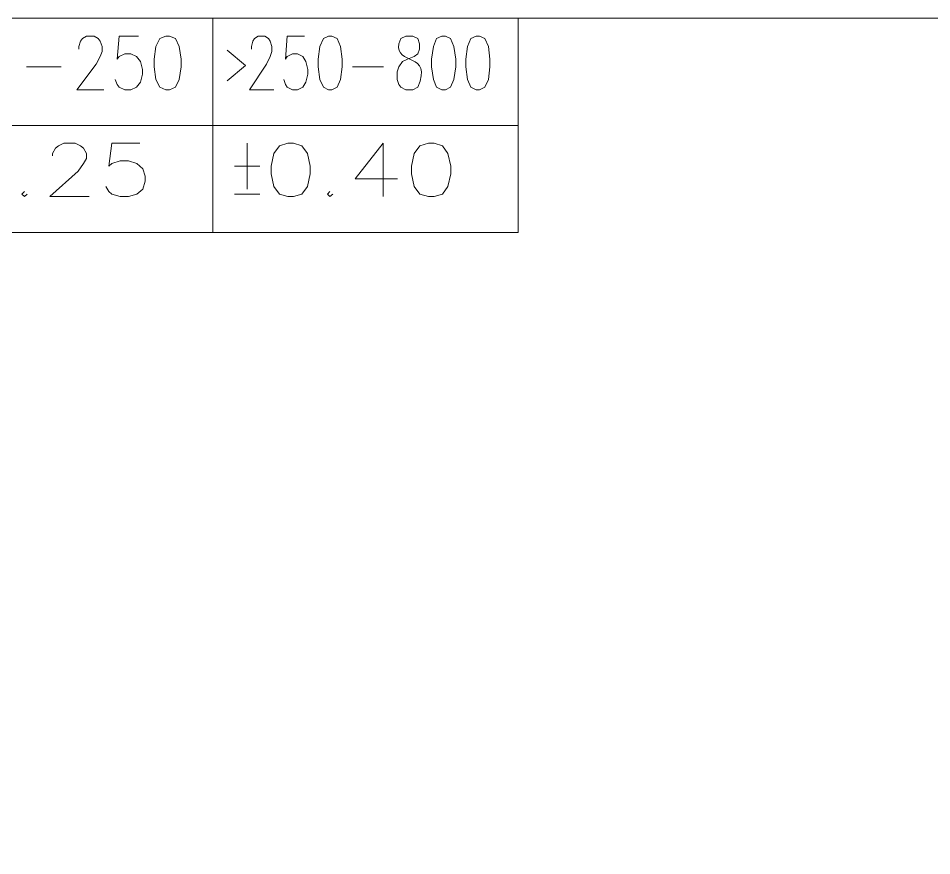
# Model space of a CAD drawing. Header units: centimetres. Extents: x -20.7 to 20.7, y -14.5 to 14.5.
# Drawn here: x -9.39 to -3.41, y 8.42 to 13.9 of the extents above; entities that cross this region are included whole.
import ezdxf

# ---------------------------------------------------------------- set-up
doc = ezdxf.new("R2010")
doc.units = ezdxf.units.CM
doc.header["$MEASUREMENT"] = 0
doc.layers.add('layer 1', color=7, linetype='Continuous')

msp = doc.modelspace()

# ---------------------------------------------------------------- linework, layer by layer
at = {"layer": 'layer 1', "lineweight": 9}
for points, knots in [([(19.88612, 13.89874), (19.88612, 13.89874), (-20.11465, 13.89874), (-20.11465, 13.89874), (-20.11465, 13.89874), (-20.11465, 13.89874), (-20.11465, -13.80208), (-20.11465, -13.80208)], [0, 0, 0, 0, 0.3333333, 0.3333333, 0.3333333, 0.3333333, 1, 1, 1, 1]), ([(-10.1134, 13.89874), (-10.1134, 13.89874), (-8.11315, 13.89874), (-8.11315, 13.89874), (-8.11315, 13.89874), (-8.11315, 13.89874), (-8.11315, 13.19812), (-8.11315, 13.19812), (-8.11315, 13.19812), (-8.11315, 13.19812), (-10.1134, 13.19812), (-10.1134, 13.19812)], [0, 0, 0, 0, 0.25, 0.25, 0.25, 0.25, 0.5, 0.5, 0.5, 0.5, 1, 1, 1, 1]), ([(-8.11315, 13.89874), (-8.11315, 13.89874), (-6.11502, 13.89874), (-6.11502, 13.89874), (-6.11502, 13.89874), (-6.11502, 13.89874), (-6.11502, 13.19812), (-6.11502, 13.19812), (-6.11502, 13.19812), (-6.11502, 13.19812), (-8.11315, 13.19812), (-8.11315, 13.19812)], [0, 0, 0, 0, 0.25, 0.25, 0.25, 0.25, 0.5, 0.5, 0.5, 0.5, 1, 1, 1, 1]), ([(-8.99157, 13.69766), (-8.99157, 13.69766), (-8.99157, 13.71459), (-8.99157, 13.71459), (-8.99157, 13.71459), (-8.99157, 13.71459), (-8.97887, 13.74846), (-8.97887, 13.74846), (-8.97887, 13.74846), (-8.97887, 13.74846), (-8.96617, 13.76539), (-8.96617, 13.76539), (-8.96617, 13.76539), (-8.96617, 13.76539), (-8.94077, 13.78232), (-8.94077, 13.78232), (-8.94077, 13.78232), (-8.94077, 13.78232), (-8.88997, 13.78232), (-8.88997, 13.78232), (-8.88997, 13.78232), (-8.88997, 13.78232), (-8.86457, 13.76539), (-8.86457, 13.76539), (-8.86457, 13.76539), (-8.86457, 13.76539), (-8.85187, 13.74846), (-8.85187, 13.74846), (-8.85187, 13.74846), (-8.85187, 13.74846), (-8.83917, 13.71459), (-8.83917, 13.71459), (-8.83917, 13.71459), (-8.83917, 13.71459), (-8.83917, 13.68072), (-8.83917, 13.68072), (-8.83917, 13.68072), (-8.83917, 13.68072), (-8.85187, 13.64897), (-8.85187, 13.64897), (-8.85187, 13.64897), (-8.85187, 13.64897), (-8.87727, 13.59817), (-8.87727, 13.59817), (-8.87727, 13.59817), (-8.87727, 13.59817), (-9.00427, 13.43096), (-9.00427, 13.43096), (-9.00427, 13.43096), (-9.00427, 13.43096), (-8.82647, 13.43096), (-8.82647, 13.43096)], [0, 0, 0, 0, 0.0714286, 0.0714286, 0.0714286, 0.0714286, 0.1428571, 0.1428571, 0.1428571, 0.1428571, 0.2142857, 0.2142857, 0.2142857, 0.2142857, 0.2857143, 0.2857143, 0.2857143, 0.2857143, 0.3571429, 0.3571429, 0.3571429, 0.3571429, 0.4285714, 0.4285714, 0.4285714, 0.4285714, 0.5, 0.5, 0.5, 0.5, 0.5714286, 0.5714286, 0.5714286, 0.5714286, 0.6428571, 0.6428571, 0.6428571, 0.6428571, 0.7142857, 0.7142857, 0.7142857, 0.7142857, 0.7857143, 0.7857143, 0.7857143, 0.7857143, 0.8571429, 0.8571429, 0.8571429, 0.8571429, 1, 1, 1, 1]), ([(-8.59998, 13.78232), (-8.59998, 13.78232), (-8.72698, 13.78232), (-8.72698, 13.78232), (-8.72698, 13.78232), (-8.72698, 13.78232), (-8.73968, 13.63204), (-8.73968, 13.63204), (-8.73968, 13.63204), (-8.73968, 13.63204), (-8.72698, 13.64897), (-8.72698, 13.64897), (-8.72698, 13.64897), (-8.72698, 13.64897), (-8.68888, 13.66591), (-8.68888, 13.66591), (-8.68888, 13.66591), (-8.68888, 13.66591), (-8.65078, 13.66591), (-8.65078, 13.66591), (-8.65078, 13.66591), (-8.65078, 13.66591), (-8.61268, 13.64897), (-8.61268, 13.64897), (-8.61268, 13.64897), (-8.61268, 13.64897), (-8.58728, 13.61511), (-8.58728, 13.61511), (-8.58728, 13.61511), (-8.58728, 13.61511), (-8.57458, 13.56431), (-8.57458, 13.56431), (-8.57458, 13.56431), (-8.57458, 13.56431), (-8.57458, 13.53256), (-8.57458, 13.53256), (-8.57458, 13.53256), (-8.57458, 13.53256), (-8.58728, 13.48176), (-8.58728, 13.48176), (-8.58728, 13.48176), (-8.58728, 13.48176), (-8.61268, 13.44789), (-8.61268, 13.44789), (-8.61268, 13.44789), (-8.61268, 13.44789), (-8.65078, 13.43096), (-8.65078, 13.43096), (-8.65078, 13.43096), (-8.65078, 13.43096), (-8.68888, 13.43096), (-8.68888, 13.43096), (-8.68888, 13.43096), (-8.68888, 13.43096), (-8.72698, 13.44789), (-8.72698, 13.44789), (-8.72698, 13.44789), (-8.72698, 13.44789), (-8.73968, 13.46482), (-8.73968, 13.46482), (-8.73968, 13.46482), (-8.73968, 13.46482), (-8.75238, 13.49869), (-8.75238, 13.49869)], [0, 0, 0, 0, 0.0588235, 0.0588235, 0.0588235, 0.0588235, 0.1176471, 0.1176471, 0.1176471, 0.1176471, 0.1764706, 0.1764706, 0.1764706, 0.1764706, 0.2352941, 0.2352941, 0.2352941, 0.2352941, 0.2941176, 0.2941176, 0.2941176, 0.2941176, 0.3529412, 0.3529412, 0.3529412, 0.3529412, 0.4117647, 0.4117647, 0.4117647, 0.4117647, 0.4705882, 0.4705882, 0.4705882, 0.4705882, 0.5294118, 0.5294118, 0.5294118, 0.5294118, 0.5882353, 0.5882353, 0.5882353, 0.5882353, 0.6470588, 0.6470588, 0.6470588, 0.6470588, 0.7058824, 0.7058824, 0.7058824, 0.7058824, 0.7647059, 0.7647059, 0.7647059, 0.7647059, 0.8235294, 0.8235294, 0.8235294, 0.8235294, 0.8823529, 0.8823529, 0.8823529, 0.8823529, 1, 1, 1, 1]), ([(-8.42218, 13.78232), (-8.42218, 13.78232), (-8.46028, 13.76539), (-8.46028, 13.76539), (-8.46028, 13.76539), (-8.46028, 13.76539), (-8.48568, 13.71459), (-8.48568, 13.71459), (-8.48568, 13.71459), (-8.48568, 13.71459), (-8.49838, 13.63204), (-8.49838, 13.63204), (-8.49838, 13.63204), (-8.49838, 13.63204), (-8.49838, 13.58124), (-8.49838, 13.58124), (-8.49838, 13.58124), (-8.49838, 13.58124), (-8.48568, 13.49869), (-8.48568, 13.49869), (-8.48568, 13.49869), (-8.48568, 13.49869), (-8.46028, 13.44789), (-8.46028, 13.44789), (-8.46028, 13.44789), (-8.46028, 13.44789), (-8.42218, 13.43096), (-8.42218, 13.43096), (-8.42218, 13.43096), (-8.42218, 13.43096), (-8.39678, 13.43096), (-8.39678, 13.43096), (-8.39678, 13.43096), (-8.39678, 13.43096), (-8.35868, 13.44789), (-8.35868, 13.44789), (-8.35868, 13.44789), (-8.35868, 13.44789), (-8.33328, 13.49869), (-8.33328, 13.49869), (-8.33328, 13.49869), (-8.33328, 13.49869), (-8.32058, 13.58124), (-8.32058, 13.58124), (-8.32058, 13.58124), (-8.32058, 13.58124), (-8.32058, 13.63204), (-8.32058, 13.63204), (-8.32058, 13.63204), (-8.32058, 13.63204), (-8.33328, 13.71459), (-8.33328, 13.71459), (-8.33328, 13.71459), (-8.33328, 13.71459), (-8.35868, 13.76539), (-8.35868, 13.76539), (-8.35868, 13.76539), (-8.35868, 13.76539), (-8.39678, 13.78232), (-8.39678, 13.78232), (-8.39678, 13.78232), (-8.39678, 13.78232), (-8.42218, 13.78232), (-8.42218, 13.78232)], [0, 0, 0, 0, 0.0588235, 0.0588235, 0.0588235, 0.0588235, 0.1176471, 0.1176471, 0.1176471, 0.1176471, 0.1764706, 0.1764706, 0.1764706, 0.1764706, 0.2352941, 0.2352941, 0.2352941, 0.2352941, 0.2941176, 0.2941176, 0.2941176, 0.2941176, 0.3529412, 0.3529412, 0.3529412, 0.3529412, 0.4117647, 0.4117647, 0.4117647, 0.4117647, 0.4705882, 0.4705882, 0.4705882, 0.4705882, 0.5294118, 0.5294118, 0.5294118, 0.5294118, 0.5882353, 0.5882353, 0.5882353, 0.5882353, 0.6470588, 0.6470588, 0.6470588, 0.6470588, 0.7058824, 0.7058824, 0.7058824, 0.7058824, 0.7647059, 0.7647059, 0.7647059, 0.7647059, 0.8235294, 0.8235294, 0.8235294, 0.8235294, 0.8823529, 0.8823529, 0.8823529, 0.8823529, 1, 1, 1, 1]), ([(-7.86127, 13.69766), (-7.86127, 13.69766), (-7.86127, 13.71459), (-7.86127, 13.71459), (-7.86127, 13.71459), (-7.86127, 13.71459), (-7.85068, 13.74846), (-7.85068, 13.74846), (-7.85068, 13.74846), (-7.85068, 13.74846), (-7.8401, 13.76539), (-7.8401, 13.76539), (-7.8401, 13.76539), (-7.8401, 13.76539), (-7.81682, 13.78232), (-7.81682, 13.78232), (-7.81682, 13.78232), (-7.81682, 13.78232), (-7.77237, 13.78232), (-7.77237, 13.78232), (-7.77237, 13.78232), (-7.77237, 13.78232), (-7.74908, 13.76539), (-7.74908, 13.76539), (-7.74908, 13.76539), (-7.74908, 13.76539), (-7.7385, 13.74846), (-7.7385, 13.74846), (-7.7385, 13.74846), (-7.7385, 13.74846), (-7.72792, 13.71459), (-7.72792, 13.71459), (-7.72792, 13.71459), (-7.72792, 13.71459), (-7.72792, 13.68072), (-7.72792, 13.68072), (-7.72792, 13.68072), (-7.72792, 13.68072), (-7.7385, 13.64897), (-7.7385, 13.64897), (-7.7385, 13.64897), (-7.7385, 13.64897), (-7.76178, 13.59817), (-7.76178, 13.59817), (-7.76178, 13.59817), (-7.76178, 13.59817), (-7.87397, 13.43096), (-7.87397, 13.43096), (-7.87397, 13.43096), (-7.87397, 13.43096), (-7.71522, 13.43096), (-7.71522, 13.43096)], [0, 0, 0, 0, 0.0714286, 0.0714286, 0.0714286, 0.0714286, 0.1428571, 0.1428571, 0.1428571, 0.1428571, 0.2142857, 0.2142857, 0.2142857, 0.2142857, 0.2857143, 0.2857143, 0.2857143, 0.2857143, 0.3571429, 0.3571429, 0.3571429, 0.3571429, 0.4285714, 0.4285714, 0.4285714, 0.4285714, 0.5, 0.5, 0.5, 0.5, 0.5714286, 0.5714286, 0.5714286, 0.5714286, 0.6428571, 0.6428571, 0.6428571, 0.6428571, 0.7142857, 0.7142857, 0.7142857, 0.7142857, 0.7857143, 0.7857143, 0.7857143, 0.7857143, 0.8571429, 0.8571429, 0.8571429, 0.8571429, 1, 1, 1, 1]), ([(-7.51413, 13.78232), (-7.51413, 13.78232), (-7.62632, 13.78232), (-7.62632, 13.78232), (-7.62632, 13.78232), (-7.62632, 13.78232), (-7.6369, 13.63204), (-7.6369, 13.63204), (-7.6369, 13.63204), (-7.6369, 13.63204), (-7.62632, 13.64897), (-7.62632, 13.64897), (-7.62632, 13.64897), (-7.62632, 13.64897), (-7.59245, 13.66591), (-7.59245, 13.66591), (-7.59245, 13.66591), (-7.59245, 13.66591), (-7.55858, 13.66591), (-7.55858, 13.66591), (-7.55858, 13.66591), (-7.55858, 13.66591), (-7.52472, 13.64897), (-7.52472, 13.64897), (-7.52472, 13.64897), (-7.52472, 13.64897), (-7.50355, 13.61511), (-7.50355, 13.61511), (-7.50355, 13.61511), (-7.50355, 13.61511), (-7.49085, 13.56431), (-7.49085, 13.56431), (-7.49085, 13.56431), (-7.49085, 13.56431), (-7.49085, 13.53256), (-7.49085, 13.53256), (-7.49085, 13.53256), (-7.49085, 13.53256), (-7.50355, 13.48176), (-7.50355, 13.48176), (-7.50355, 13.48176), (-7.50355, 13.48176), (-7.52472, 13.44789), (-7.52472, 13.44789), (-7.52472, 13.44789), (-7.52472, 13.44789), (-7.55858, 13.43096), (-7.55858, 13.43096), (-7.55858, 13.43096), (-7.55858, 13.43096), (-7.59245, 13.43096), (-7.59245, 13.43096), (-7.59245, 13.43096), (-7.59245, 13.43096), (-7.62632, 13.44789), (-7.62632, 13.44789), (-7.62632, 13.44789), (-7.62632, 13.44789), (-7.6369, 13.46482), (-7.6369, 13.46482), (-7.6369, 13.46482), (-7.6369, 13.46482), (-7.6496, 13.49869), (-7.6496, 13.49869)], [0, 0, 0, 0, 0.0588235, 0.0588235, 0.0588235, 0.0588235, 0.1176471, 0.1176471, 0.1176471, 0.1176471, 0.1764706, 0.1764706, 0.1764706, 0.1764706, 0.2352941, 0.2352941, 0.2352941, 0.2352941, 0.2941176, 0.2941176, 0.2941176, 0.2941176, 0.3529412, 0.3529412, 0.3529412, 0.3529412, 0.4117647, 0.4117647, 0.4117647, 0.4117647, 0.4705882, 0.4705882, 0.4705882, 0.4705882, 0.5294118, 0.5294118, 0.5294118, 0.5294118, 0.5882353, 0.5882353, 0.5882353, 0.5882353, 0.6470588, 0.6470588, 0.6470588, 0.6470588, 0.7058824, 0.7058824, 0.7058824, 0.7058824, 0.7647059, 0.7647059, 0.7647059, 0.7647059, 0.8235294, 0.8235294, 0.8235294, 0.8235294, 0.8823529, 0.8823529, 0.8823529, 0.8823529, 1, 1, 1, 1]), ([(-7.35538, 13.78232), (-7.35538, 13.78232), (-7.38925, 13.76539), (-7.38925, 13.76539), (-7.38925, 13.76539), (-7.38925, 13.76539), (-7.41253, 13.71459), (-7.41253, 13.71459), (-7.41253, 13.71459), (-7.41253, 13.71459), (-7.42312, 13.63204), (-7.42312, 13.63204), (-7.42312, 13.63204), (-7.42312, 13.63204), (-7.42312, 13.58124), (-7.42312, 13.58124), (-7.42312, 13.58124), (-7.42312, 13.58124), (-7.41253, 13.49869), (-7.41253, 13.49869), (-7.41253, 13.49869), (-7.41253, 13.49869), (-7.38925, 13.44789), (-7.38925, 13.44789), (-7.38925, 13.44789), (-7.38925, 13.44789), (-7.35538, 13.43096), (-7.35538, 13.43096), (-7.35538, 13.43096), (-7.35538, 13.43096), (-7.33422, 13.43096), (-7.33422, 13.43096), (-7.33422, 13.43096), (-7.33422, 13.43096), (-7.30035, 13.44789), (-7.30035, 13.44789), (-7.30035, 13.44789), (-7.30035, 13.44789), (-7.27707, 13.49869), (-7.27707, 13.49869), (-7.27707, 13.49869), (-7.27707, 13.49869), (-7.26648, 13.58124), (-7.26648, 13.58124), (-7.26648, 13.58124), (-7.26648, 13.58124), (-7.26648, 13.63204), (-7.26648, 13.63204), (-7.26648, 13.63204), (-7.26648, 13.63204), (-7.27707, 13.71459), (-7.27707, 13.71459), (-7.27707, 13.71459), (-7.27707, 13.71459), (-7.30035, 13.76539), (-7.30035, 13.76539), (-7.30035, 13.76539), (-7.30035, 13.76539), (-7.33422, 13.78232), (-7.33422, 13.78232), (-7.33422, 13.78232), (-7.33422, 13.78232), (-7.35538, 13.78232), (-7.35538, 13.78232)], [0, 0, 0, 0, 0.0588235, 0.0588235, 0.0588235, 0.0588235, 0.1176471, 0.1176471, 0.1176471, 0.1176471, 0.1764706, 0.1764706, 0.1764706, 0.1764706, 0.2352941, 0.2352941, 0.2352941, 0.2352941, 0.2941176, 0.2941176, 0.2941176, 0.2941176, 0.3529412, 0.3529412, 0.3529412, 0.3529412, 0.4117647, 0.4117647, 0.4117647, 0.4117647, 0.4705882, 0.4705882, 0.4705882, 0.4705882, 0.5294118, 0.5294118, 0.5294118, 0.5294118, 0.5882353, 0.5882353, 0.5882353, 0.5882353, 0.6470588, 0.6470588, 0.6470588, 0.6470588, 0.7058824, 0.7058824, 0.7058824, 0.7058824, 0.7647059, 0.7647059, 0.7647059, 0.7647059, 0.8235294, 0.8235294, 0.8235294, 0.8235294, 0.8823529, 0.8823529, 0.8823529, 0.8823529, 1, 1, 1, 1]), ([(-6.8495, 13.78232), (-6.8495, 13.78232), (-6.88337, 13.76539), (-6.88337, 13.76539), (-6.88337, 13.76539), (-6.88337, 13.76539), (-6.89607, 13.73152), (-6.89607, 13.73152), (-6.89607, 13.73152), (-6.92111, 13.58667), (-6.67082, 13.68256), (-6.77118, 13.44789), (-6.77118, 13.44789), (-6.77118, 13.44789), (-6.80505, 13.43096), (-6.80505, 13.43096), (-6.80505, 13.43096), (-6.80505, 13.43096), (-6.8495, 13.43096), (-6.8495, 13.43096), (-6.8495, 13.43096), (-6.8495, 13.43096), (-6.88337, 13.44789), (-6.88337, 13.44789), (-6.88337, 13.44789), (-6.88337, 13.44789), (-6.89607, 13.46482), (-6.89607, 13.46482), (-6.89607, 13.46482), (-6.89607, 13.46482), (-6.90665, 13.49869), (-6.90665, 13.49869), (-6.90665, 13.49869), (-6.90665, 13.49869), (-6.90665, 13.54737), (-6.90665, 13.54737), (-6.90665, 13.54737), (-6.90665, 13.54737), (-6.89607, 13.58124), (-6.89607, 13.58124), (-6.89607, 13.58124), (-6.89607, 13.58124), (-6.87278, 13.61511), (-6.87278, 13.61511), (-6.87278, 13.61511), (-6.87278, 13.61511), (-6.83892, 13.63204), (-6.83892, 13.63204), (-6.83892, 13.63204), (-6.83892, 13.63204), (-6.79447, 13.64897), (-6.79447, 13.64897), (-6.79447, 13.64897), (-6.79447, 13.64897), (-6.77118, 13.66591), (-6.77118, 13.66591), (-6.77118, 13.66591), (-6.77118, 13.66591), (-6.7606, 13.69766), (-6.7606, 13.69766), (-6.7606, 13.69766), (-6.7606, 13.69766), (-6.7606, 13.73152), (-6.7606, 13.73152), (-6.7606, 13.73152), (-6.7606, 13.73152), (-6.77118, 13.76539), (-6.77118, 13.76539), (-6.77118, 13.76539), (-6.77118, 13.76539), (-6.80505, 13.78232), (-6.80505, 13.78232), (-6.80505, 13.78232), (-6.80505, 13.78232), (-6.8495, 13.78232), (-6.8495, 13.78232)], [0, 0, 0, 0, 0.05, 0.05, 0.05, 0.05, 0.1, 0.1, 0.1, 0.1, 0.15, 0.15, 0.15, 0.15, 0.2, 0.2, 0.2, 0.2, 0.25, 0.25, 0.25, 0.25, 0.3, 0.3, 0.3, 0.3, 0.35, 0.35, 0.35, 0.35, 0.4, 0.4, 0.4, 0.4, 0.45, 0.45, 0.45, 0.45, 0.5, 0.5, 0.5, 0.5, 0.55, 0.55, 0.55, 0.55, 0.6, 0.6, 0.6, 0.6, 0.65, 0.65, 0.65, 0.65, 0.7, 0.7, 0.7, 0.7, 0.75, 0.75, 0.75, 0.75, 0.8, 0.8, 0.8, 0.8, 0.85, 0.85, 0.85, 0.85, 0.9, 0.9, 0.9, 0.9, 1, 1, 1, 1]), ([(-6.61455, 13.78232), (-6.61455, 13.78232), (-6.64842, 13.76539), (-6.64842, 13.76539), (-6.64842, 13.76539), (-6.64842, 13.76539), (-6.66958, 13.71459), (-6.66958, 13.71459), (-6.66958, 13.71459), (-6.66958, 13.71459), (-6.68228, 13.63204), (-6.68228, 13.63204), (-6.68228, 13.63204), (-6.68228, 13.63204), (-6.68228, 13.58124), (-6.68228, 13.58124), (-6.68228, 13.58124), (-6.68228, 13.58124), (-6.66958, 13.49869), (-6.66958, 13.49869), (-6.66958, 13.49869), (-6.66958, 13.49869), (-6.64842, 13.44789), (-6.64842, 13.44789), (-6.64842, 13.44789), (-6.64842, 13.44789), (-6.61455, 13.43096), (-6.61455, 13.43096), (-6.61455, 13.43096), (-6.61455, 13.43096), (-6.59127, 13.43096), (-6.59127, 13.43096), (-6.59127, 13.43096), (-6.59127, 13.43096), (-6.5574, 13.44789), (-6.5574, 13.44789), (-6.5574, 13.44789), (-6.5574, 13.44789), (-6.53623, 13.49869), (-6.53623, 13.49869), (-6.53623, 13.49869), (-6.53623, 13.49869), (-6.52353, 13.58124), (-6.52353, 13.58124), (-6.52353, 13.58124), (-6.52353, 13.58124), (-6.52353, 13.63204), (-6.52353, 13.63204), (-6.52353, 13.63204), (-6.52353, 13.63204), (-6.53623, 13.71459), (-6.53623, 13.71459), (-6.53623, 13.71459), (-6.53623, 13.71459), (-6.5574, 13.76539), (-6.5574, 13.76539), (-6.5574, 13.76539), (-6.5574, 13.76539), (-6.59127, 13.78232), (-6.59127, 13.78232), (-6.59127, 13.78232), (-6.59127, 13.78232), (-6.61455, 13.78232), (-6.61455, 13.78232)], [0, 0, 0, 0, 0.0588235, 0.0588235, 0.0588235, 0.0588235, 0.1176471, 0.1176471, 0.1176471, 0.1176471, 0.1764706, 0.1764706, 0.1764706, 0.1764706, 0.2352941, 0.2352941, 0.2352941, 0.2352941, 0.2941176, 0.2941176, 0.2941176, 0.2941176, 0.3529412, 0.3529412, 0.3529412, 0.3529412, 0.4117647, 0.4117647, 0.4117647, 0.4117647, 0.4705882, 0.4705882, 0.4705882, 0.4705882, 0.5294118, 0.5294118, 0.5294118, 0.5294118, 0.5882353, 0.5882353, 0.5882353, 0.5882353, 0.6470588, 0.6470588, 0.6470588, 0.6470588, 0.7058824, 0.7058824, 0.7058824, 0.7058824, 0.7647059, 0.7647059, 0.7647059, 0.7647059, 0.8235294, 0.8235294, 0.8235294, 0.8235294, 0.8823529, 0.8823529, 0.8823529, 0.8823529, 1, 1, 1, 1]), ([(-6.39018, 13.78232), (-6.39018, 13.78232), (-6.42405, 13.76539), (-6.42405, 13.76539), (-6.42405, 13.76539), (-6.42405, 13.76539), (-6.44522, 13.71459), (-6.44522, 13.71459), (-6.44522, 13.71459), (-6.44522, 13.71459), (-6.45792, 13.63204), (-6.45792, 13.63204), (-6.45792, 13.63204), (-6.45792, 13.63204), (-6.45792, 13.58124), (-6.45792, 13.58124), (-6.45792, 13.58124), (-6.45792, 13.58124), (-6.44522, 13.49869), (-6.44522, 13.49869), (-6.44522, 13.49869), (-6.44522, 13.49869), (-6.42405, 13.44789), (-6.42405, 13.44789), (-6.42405, 13.44789), (-6.42405, 13.44789), (-6.39018, 13.43096), (-6.39018, 13.43096), (-6.39018, 13.43096), (-6.39018, 13.43096), (-6.3669, 13.43096), (-6.3669, 13.43096), (-6.3669, 13.43096), (-6.3669, 13.43096), (-6.33303, 13.44789), (-6.33303, 13.44789), (-6.33303, 13.44789), (-6.33303, 13.44789), (-6.30975, 13.49869), (-6.30975, 13.49869), (-6.30975, 13.49869), (-6.30975, 13.49869), (-6.29917, 13.58124), (-6.29917, 13.58124), (-6.29917, 13.58124), (-6.29917, 13.58124), (-6.29917, 13.63204), (-6.29917, 13.63204), (-6.29917, 13.63204), (-6.29917, 13.63204), (-6.30975, 13.71459), (-6.30975, 13.71459), (-6.30975, 13.71459), (-6.30975, 13.71459), (-6.33303, 13.76539), (-6.33303, 13.76539), (-6.33303, 13.76539), (-6.33303, 13.76539), (-6.3669, 13.78232), (-6.3669, 13.78232), (-6.3669, 13.78232), (-6.3669, 13.78232), (-6.39018, 13.78232), (-6.39018, 13.78232)], [0, 0, 0, 0, 0.0588235, 0.0588235, 0.0588235, 0.0588235, 0.1176471, 0.1176471, 0.1176471, 0.1176471, 0.1764706, 0.1764706, 0.1764706, 0.1764706, 0.2352941, 0.2352941, 0.2352941, 0.2352941, 0.2941176, 0.2941176, 0.2941176, 0.2941176, 0.3529412, 0.3529412, 0.3529412, 0.3529412, 0.4117647, 0.4117647, 0.4117647, 0.4117647, 0.4705882, 0.4705882, 0.4705882, 0.4705882, 0.5294118, 0.5294118, 0.5294118, 0.5294118, 0.5882353, 0.5882353, 0.5882353, 0.5882353, 0.6470588, 0.6470588, 0.6470588, 0.6470588, 0.7058824, 0.7058824, 0.7058824, 0.7058824, 0.7647059, 0.7647059, 0.7647059, 0.7647059, 0.8235294, 0.8235294, 0.8235294, 0.8235294, 0.8823529, 0.8823529, 0.8823529, 0.8823529, 1, 1, 1, 1]), ([(-8.02002, 13.68919), (-8.02002, 13.68919), (-7.89937, 13.58971), (-7.89937, 13.58971), (-7.89937, 13.58971), (-7.89937, 13.58971), (-8.02002, 13.49022), (-8.02002, 13.49022)], [0, 0, 0, 0, 0.3333333, 0.3333333, 0.3333333, 0.3333333, 1, 1, 1, 1]), ([(-8.11315, 13.19812), (-8.11315, 13.19812), (-8.11315, 12.49751), (-8.11315, 12.49751), (-8.11315, 12.49751), (-8.11315, 12.49751), (-10.1134, 12.49751), (-10.1134, 12.49751)], [0, 0, 0, 0, 0.3333333, 0.3333333, 0.3333333, 0.3333333, 1, 1, 1, 1]), ([(-6.11502, 13.19812), (-6.11502, 13.19812), (-6.11502, 12.49751), (-6.11502, 12.49751), (-6.11502, 12.49751), (-6.11502, 12.49751), (-8.11315, 12.49751), (-8.11315, 12.49751)], [0, 0, 0, 0, 0.3333333, 0.3333333, 0.3333333, 0.3333333, 1, 1, 1, 1]), ([(-9.16302, 12.99916), (-9.16302, 12.99916), (-9.16302, 13.01397), (-9.16302, 13.01397), (-9.16302, 13.01397), (-9.16302, 13.01397), (-9.14397, 13.04784), (-9.14397, 13.04784), (-9.14397, 13.04784), (-9.14397, 13.04784), (-9.12492, 13.06477), (-9.12492, 13.06477), (-9.12492, 13.06477), (-9.12492, 13.06477), (-9.08893, 13.08171), (-9.08893, 13.08171), (-9.08893, 13.08171), (-9.08893, 13.08171), (-9.01485, 13.08171), (-9.01485, 13.08171), (-9.01485, 13.08171), (-9.01485, 13.08171), (-8.97887, 13.06477), (-8.97887, 13.06477), (-8.97887, 13.06477), (-8.97887, 13.06477), (-8.95982, 13.04784), (-8.95982, 13.04784), (-8.95982, 13.04784), (-8.95982, 13.04784), (-8.94077, 13.01397), (-8.94077, 13.01397), (-8.94077, 13.01397), (-8.94077, 13.01397), (-8.94077, 12.98222), (-8.94077, 12.98222), (-8.94077, 12.98222), (-8.94077, 12.98222), (-8.95982, 12.94836), (-8.95982, 12.94836), (-8.95982, 12.94836), (-8.95982, 12.94836), (-8.9958, 12.89756), (-8.9958, 12.89756), (-8.9958, 12.89756), (-8.9958, 12.89756), (-9.17995, 12.73246), (-9.17995, 12.73246), (-9.17995, 12.73246), (-9.17995, 12.73246), (-8.92383, 12.73246), (-8.92383, 12.73246)], [0, 0, 0, 0, 0.0714286, 0.0714286, 0.0714286, 0.0714286, 0.1428571, 0.1428571, 0.1428571, 0.1428571, 0.2142857, 0.2142857, 0.2142857, 0.2142857, 0.2857143, 0.2857143, 0.2857143, 0.2857143, 0.3571429, 0.3571429, 0.3571429, 0.3571429, 0.4285714, 0.4285714, 0.4285714, 0.4285714, 0.5, 0.5, 0.5, 0.5, 0.5714286, 0.5714286, 0.5714286, 0.5714286, 0.6428571, 0.6428571, 0.6428571, 0.6428571, 0.7142857, 0.7142857, 0.7142857, 0.7142857, 0.7857143, 0.7857143, 0.7857143, 0.7857143, 0.8571429, 0.8571429, 0.8571429, 0.8571429, 1, 1, 1, 1]), ([(-8.59152, 13.08171), (-8.59152, 13.08171), (-8.77567, 13.08171), (-8.77567, 13.08171), (-8.77567, 13.08171), (-8.77567, 13.08171), (-8.79472, 12.93142), (-8.79472, 12.93142), (-8.79472, 12.93142), (-8.79472, 12.93142), (-8.77567, 12.94836), (-8.77567, 12.94836), (-8.77567, 12.94836), (-8.77567, 12.94836), (-8.72063, 12.96529), (-8.72063, 12.96529), (-8.72063, 12.96529), (-8.72063, 12.96529), (-8.6656, 12.96529), (-8.6656, 12.96529), (-8.6656, 12.96529), (-8.6656, 12.96529), (-8.61057, 12.94836), (-8.61057, 12.94836), (-8.61057, 12.94836), (-8.61057, 12.94836), (-8.57247, 12.91449), (-8.57247, 12.91449), (-8.57247, 12.91449), (-8.57247, 12.91449), (-8.55553, 12.86581), (-8.55553, 12.86581), (-8.55553, 12.86581), (-8.55553, 12.86581), (-8.55553, 12.83194), (-8.55553, 12.83194), (-8.55553, 12.83194), (-8.55553, 12.83194), (-8.57247, 12.78114), (-8.57247, 12.78114), (-8.57247, 12.78114), (-8.57247, 12.78114), (-8.61057, 12.74727), (-8.61057, 12.74727), (-8.61057, 12.74727), (-8.61057, 12.74727), (-8.6656, 12.73246), (-8.6656, 12.73246), (-8.6656, 12.73246), (-8.6656, 12.73246), (-8.72063, 12.73246), (-8.72063, 12.73246), (-8.72063, 12.73246), (-8.72063, 12.73246), (-8.77567, 12.74727), (-8.77567, 12.74727), (-8.77567, 12.74727), (-8.77567, 12.74727), (-8.79472, 12.76421), (-8.79472, 12.76421), (-8.79472, 12.76421), (-8.79472, 12.76421), (-8.81377, 12.79807), (-8.81377, 12.79807)], [0, 0, 0, 0, 0.0588235, 0.0588235, 0.0588235, 0.0588235, 0.1176471, 0.1176471, 0.1176471, 0.1176471, 0.1764706, 0.1764706, 0.1764706, 0.1764706, 0.2352941, 0.2352941, 0.2352941, 0.2352941, 0.2941176, 0.2941176, 0.2941176, 0.2941176, 0.3529412, 0.3529412, 0.3529412, 0.3529412, 0.4117647, 0.4117647, 0.4117647, 0.4117647, 0.4705882, 0.4705882, 0.4705882, 0.4705882, 0.5294118, 0.5294118, 0.5294118, 0.5294118, 0.5882353, 0.5882353, 0.5882353, 0.5882353, 0.6470588, 0.6470588, 0.6470588, 0.6470588, 0.7058824, 0.7058824, 0.7058824, 0.7058824, 0.7647059, 0.7647059, 0.7647059, 0.7647059, 0.8235294, 0.8235294, 0.8235294, 0.8235294, 0.8823529, 0.8823529, 0.8823529, 0.8823529, 1, 1, 1, 1]), ([(-7.62208, 13.08171), (-7.62208, 13.08171), (-7.67712, 13.06477), (-7.67712, 13.06477), (-7.67712, 13.06477), (-7.67712, 13.06477), (-7.71522, 13.01397), (-7.71522, 13.01397), (-7.71522, 13.01397), (-7.71522, 13.01397), (-7.73215, 12.93142), (-7.73215, 12.93142), (-7.73215, 12.93142), (-7.73215, 12.93142), (-7.73215, 12.88062), (-7.73215, 12.88062), (-7.73215, 12.88062), (-7.73215, 12.88062), (-7.71522, 12.79807), (-7.71522, 12.79807), (-7.71522, 12.79807), (-7.71522, 12.79807), (-7.67712, 12.74727), (-7.67712, 12.74727), (-7.67712, 12.74727), (-7.67712, 12.74727), (-7.62208, 12.73246), (-7.62208, 12.73246), (-7.62208, 12.73246), (-7.62208, 12.73246), (-7.5861, 12.73246), (-7.5861, 12.73246), (-7.5861, 12.73246), (-7.5861, 12.73246), (-7.53107, 12.74727), (-7.53107, 12.74727), (-7.53107, 12.74727), (-7.53107, 12.74727), (-7.49297, 12.79807), (-7.49297, 12.79807), (-7.49297, 12.79807), (-7.49297, 12.79807), (-7.47603, 12.88062), (-7.47603, 12.88062), (-7.47603, 12.88062), (-7.47603, 12.88062), (-7.47603, 12.93142), (-7.47603, 12.93142), (-7.47603, 12.93142), (-7.47603, 12.93142), (-7.49297, 13.01397), (-7.49297, 13.01397), (-7.49297, 13.01397), (-7.49297, 13.01397), (-7.53107, 13.06477), (-7.53107, 13.06477), (-7.53107, 13.06477), (-7.53107, 13.06477), (-7.5861, 13.08171), (-7.5861, 13.08171), (-7.5861, 13.08171), (-7.5861, 13.08171), (-7.62208, 13.08171), (-7.62208, 13.08171)], [0, 0, 0, 0, 0.0588235, 0.0588235, 0.0588235, 0.0588235, 0.1176471, 0.1176471, 0.1176471, 0.1176471, 0.1764706, 0.1764706, 0.1764706, 0.1764706, 0.2352941, 0.2352941, 0.2352941, 0.2352941, 0.2941176, 0.2941176, 0.2941176, 0.2941176, 0.3529412, 0.3529412, 0.3529412, 0.3529412, 0.4117647, 0.4117647, 0.4117647, 0.4117647, 0.4705882, 0.4705882, 0.4705882, 0.4705882, 0.5294118, 0.5294118, 0.5294118, 0.5294118, 0.5882353, 0.5882353, 0.5882353, 0.5882353, 0.6470588, 0.6470588, 0.6470588, 0.6470588, 0.7058824, 0.7058824, 0.7058824, 0.7058824, 0.7647059, 0.7647059, 0.7647059, 0.7647059, 0.8235294, 0.8235294, 0.8235294, 0.8235294, 0.8823529, 0.8823529, 0.8823529, 0.8823529, 1, 1, 1, 1]), ([(-6.99767, 13.08171), (-6.99767, 13.08171), (-7.18182, 12.84887), (-7.18182, 12.84887), (-7.18182, 12.84887), (-7.18182, 12.84887), (-6.90453, 12.84887), (-6.90453, 12.84887)], [0, 0, 0, 0, 0.3333333, 0.3333333, 0.3333333, 0.3333333, 1, 1, 1, 1]), ([(-6.70133, 13.08171), (-6.70133, 13.08171), (-6.75848, 13.06477), (-6.75848, 13.06477), (-6.75848, 13.06477), (-6.75848, 13.06477), (-6.79447, 13.01397), (-6.79447, 13.01397), (-6.79447, 13.01397), (-6.79447, 13.01397), (-6.81352, 12.93142), (-6.81352, 12.93142), (-6.81352, 12.93142), (-6.81352, 12.93142), (-6.81352, 12.88062), (-6.81352, 12.88062), (-6.81352, 12.88062), (-6.81352, 12.88062), (-6.79447, 12.79807), (-6.79447, 12.79807), (-6.79447, 12.79807), (-6.79447, 12.79807), (-6.75848, 12.74727), (-6.75848, 12.74727), (-6.75848, 12.74727), (-6.75848, 12.74727), (-6.70133, 12.73246), (-6.70133, 12.73246), (-6.70133, 12.73246), (-6.70133, 12.73246), (-6.66535, 12.73246), (-6.66535, 12.73246), (-6.66535, 12.73246), (-6.66535, 12.73246), (-6.61032, 12.74727), (-6.61032, 12.74727), (-6.61032, 12.74727), (-6.61032, 12.74727), (-6.57433, 12.79807), (-6.57433, 12.79807), (-6.57433, 12.79807), (-6.57433, 12.79807), (-6.55528, 12.88062), (-6.55528, 12.88062), (-6.55528, 12.88062), (-6.55528, 12.88062), (-6.55528, 12.93142), (-6.55528, 12.93142), (-6.55528, 12.93142), (-6.55528, 12.93142), (-6.57433, 13.01397), (-6.57433, 13.01397), (-6.57433, 13.01397), (-6.57433, 13.01397), (-6.61032, 13.06477), (-6.61032, 13.06477), (-6.61032, 13.06477), (-6.61032, 13.06477), (-6.66535, 13.08171), (-6.66535, 13.08171), (-6.66535, 13.08171), (-6.66535, 13.08171), (-6.70133, 13.08171), (-6.70133, 13.08171)], [0, 0, 0, 0, 0.0588235, 0.0588235, 0.0588235, 0.0588235, 0.1176471, 0.1176471, 0.1176471, 0.1176471, 0.1764706, 0.1764706, 0.1764706, 0.1764706, 0.2352941, 0.2352941, 0.2352941, 0.2352941, 0.2941176, 0.2941176, 0.2941176, 0.2941176, 0.3529412, 0.3529412, 0.3529412, 0.3529412, 0.4117647, 0.4117647, 0.4117647, 0.4117647, 0.4705882, 0.4705882, 0.4705882, 0.4705882, 0.5294118, 0.5294118, 0.5294118, 0.5294118, 0.5882353, 0.5882353, 0.5882353, 0.5882353, 0.6470588, 0.6470588, 0.6470588, 0.6470588, 0.7058824, 0.7058824, 0.7058824, 0.7058824, 0.7647059, 0.7647059, 0.7647059, 0.7647059, 0.8235294, 0.8235294, 0.8235294, 0.8235294, 0.8823529, 0.8823529, 0.8823529, 0.8823529, 1, 1, 1, 1]), ([(-9.34717, 12.76421), (-9.34717, 12.76421), (-9.3641, 12.74727), (-9.3641, 12.74727), (-9.3641, 12.74727), (-9.3641, 12.74727), (-9.34717, 12.73246), (-9.34717, 12.73246), (-9.34717, 12.73246), (-9.34717, 12.73246), (-9.32812, 12.74727), (-9.32812, 12.74727)], [0, 0, 0, 0, 0.25, 0.25, 0.25, 0.25, 0.5, 0.5, 0.5, 0.5, 1, 1, 1, 1]), ([(-7.34692, 12.76421), (-7.34692, 12.76421), (-7.36385, 12.74727), (-7.36385, 12.74727), (-7.36385, 12.74727), (-7.36385, 12.74727), (-7.34692, 12.73246), (-7.34692, 12.73246), (-7.34692, 12.73246), (-7.34692, 12.73246), (-7.32787, 12.74727), (-7.32787, 12.74727)], [0, 0, 0, 0, 0.25, 0.25, 0.25, 0.25, 0.5, 0.5, 0.5, 0.5, 1, 1, 1, 1])]:
    msp.add_open_spline(points, degree=3, knots=knots, dxfattribs=at)
for points in [[(-9.33447, 13.58124), (-9.33447, 13.58124), (-9.10587, 13.58124), (-9.10587, 13.58124)], [(-7.19875, 13.58124), (-7.19875, 13.58124), (-6.99555, 13.58124), (-6.99555, 13.58124)], [(-7.88878, 13.08171), (-7.88878, 13.08171), (-7.88878, 12.78114), (-7.88878, 12.78114)], [(-6.99767, 13.08171), (-6.99767, 13.08171), (-6.99767, 12.73246), (-6.99767, 12.73246)], [(-7.97133, 12.93142), (-7.97133, 12.93142), (-7.80623, 12.93142), (-7.80623, 12.93142)], [(-7.97133, 12.74727), (-7.97133, 12.74727), (-7.80623, 12.74727), (-7.80623, 12.74727)]]:
    msp.add_open_spline(points, degree=3, dxfattribs=at)

doc.saveas('drawing.dxf')
